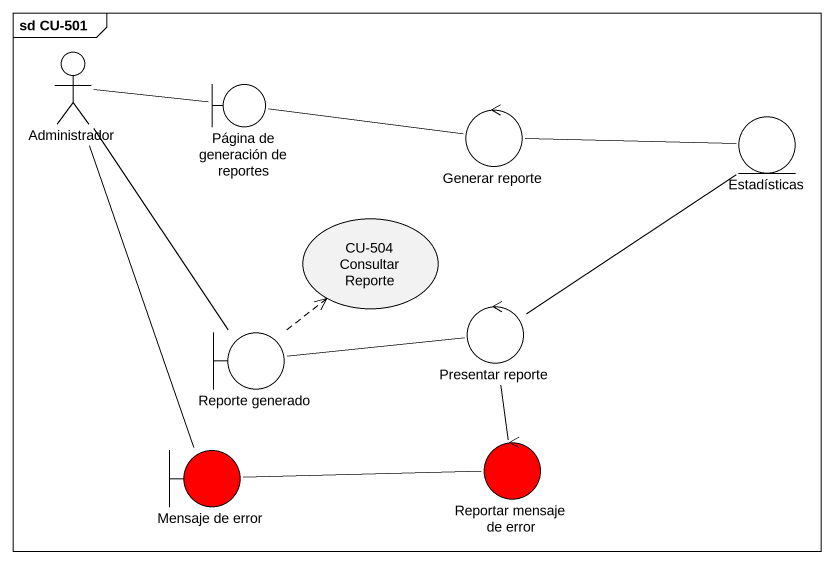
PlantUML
@startuml
mainframe sd CU-501
actor Administrador
boundary "Página de generación de reportes" as Página_de_generación_de
control "Generar reporte" as Generar_reporte
entity Estadísticas
usecase "CU-504 Consultar Reporte" as CU_504_Consultar_Reporte
boundary "Reporte generado" as Reporte_generado
control "Presentar reporte" as Presentar_reporte
boundary "Mensaje de error" as Mensaje_de_error #FF0000
control "Reportar mensaje de error" as Reportar_mensaje_de_error #FF0000
Administrador -right- Página_de_generación_de
Administrador -- Reporte_generado
Página_de_generación_de -right- Generar_reporte
Generar_reporte -right- Estadísticas
Reporte_generado .up.> CU_504_Consultar_Reporte
Presentar_reporte -up- Estadísticas
Presentar_reporte -left- Reporte_generado
Presentar_reporte -- Reportar_mensaje_de_error
Mensaje_de_error -up- Administrador
Reportar_mensaje_de_error -left- Mensaje_de_error
@enduml
